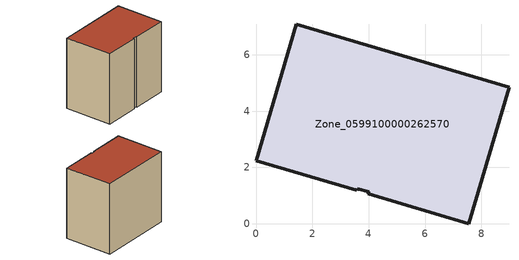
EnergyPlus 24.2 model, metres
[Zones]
Zone_0599100000262570
 floor ground (C_G): 4.01,1.13 3.6,1.25 3.57,1.18 0,2.24 1.43,7.08 8.98,4.85 7.55,0 3.99,1.06 z0
 wall outside (C_F): 0,2.24 3.57,1.18 3.6,1.25 4.01,1.13 3.99,1.06 7.55,0 8.98,4.85 1.43,7.08 0,2.24 z0:7.46
 roof outside (C_R): 3.6,1.25 4.01,1.13 3.99,1.06 7.55,0 8.98,4.85 1.43,7.08 0,2.24 3.57,1.18 z7.46
[BUILDING]
Pand.0599100000262570: North Axis=0; Terrain=City; Loads Convergence Tolerance Value=0.04; Temperature Convergence Tolerance Value=0.4; Solar Distribution=FullExterior; Maximum Number of Warmup Days=25; Minimum Number of Warmup Days=1
[Site:Location]
Rotterdam.The.Hague.AP_ZH_NLD Design_Conditions: Latitude=51.96; Longitude=4.45; Time Zone=1; Elevation=-4.5
[SITE:GROUNDTEMPERATURE:BUILDINGSURFACE]
18, 18, 18, 18, 18, 18, 18, 18, 18, 18, 18, 18
[MATERIAL] Thermal Absorptance=0.9; Solar Absorptance=0.7; Visible Absorptance=0.7
Name | Roughness | Thickness | Conductivity | Density | Specific Heat
G.TC.1946 | MediumSmooth | 0.15 | 1 | 540 | 1210
F.TC.1946 | Rough | 0.3 | 0.857143 | 1920 | 840
R.TC.1946 | MediumRough | 0.2 | 0.909091 | 1500 | 1000
[CONSTRUCTION]
C_G: G.TC.1946
C_F: F.TC.1946
C_R: R.TC.1946
[ZONE]
Zone_0599100000262570: Type=1; Multiplier=1; Ceiling Height=Autocalculate; Volume=Autocalculate; Floor Area=autocalculate; Part of Total Floor Area=Yes
[ZONEINFILTRATION:DESIGNFLOWRATE]
Infil_Zone_0599100000262570: Zone or ZoneList or Space or SpaceList=Zone_0599100000262570; Schedule=AlwaysOn; Design Flow Rate Calculation Method=Flow/Area; Flow Rate per Floor Area=0.003; Constant Term Coefficient=1; Temperature Term Coefficient=0; Velocity Term Coefficient=0; Velocity Squared Term Coefficient=0
[HVACTEMPLATE:ZONE:IDEALLOADSAIRSYSTEM]
Zone_0599100000262570: Maximum Heating Supply Air Temperature=50; Minimum Cooling Supply Air Temperature=13; Maximum Heating Supply Air Humidity Ratio=0.0156; Minimum Cooling Supply Air Humidity Ratio=0.0077; Heating Limit=NoLimit; Cooling Limit=NoLimit; Dehumidification Control Type=ConstantSensibleHeatRatio; Cooling Sensible Heat Ratio=0.7; Dehumidification Setpoint=60; Humidification Control Type=None; Humidification Setpoint=30; Outdoor Air Method=None; Outdoor Air Flow Rate per Person=0.00944; Outdoor Air Flow Rate per Zone Floor Area=0; Outdoor Air Flow Rate per Zone=0; Demand Controlled Ventilation Type=None; Outdoor Air Economizer Type=NoEconomizer; Heat Recovery Type=None; Sensible Heat Recovery Effectiveness=0.7; Latent Heat Recovery Effectiveness=0.65
[ZONECONTROL:THERMOSTAT]
ThermostatControl_Zone_0599100000262570: Zone or ZoneList=Zone_0599100000262570; Control Type Schedule=DualSetpointControlType; Control 1=Thermostat_Zone_0599100000262570; Temperature Difference Between Cutout And Setpoint=0
[THERMOSTATSETPOINT:DUALSETPOINT]
Thermostat_Zone_0599100000262570: Heating Setpoint Temperature Schedule=HeatingSetpoint_Zone_0599100000262570; Cooling Setpoint Temperature Schedule=CoolingSetpoint_Zone_0599100000262570
[SCHEDULE:COMPACT]
HeatingSetpoint_Zone_0599100000262570: Through: 12/31, For: AllDays, Until: 24:00, 21
CoolingSetpoint_Zone_0599100000262570: Through: 12/31, For: AllDays, Until: 24:00, 24
DualSetpointControlType: Through: 12/31, For: AllDays, Until: 24:00, 4
AlwaysOn: Through: 12/31, For: AllDays, Until: 24:00, 1
